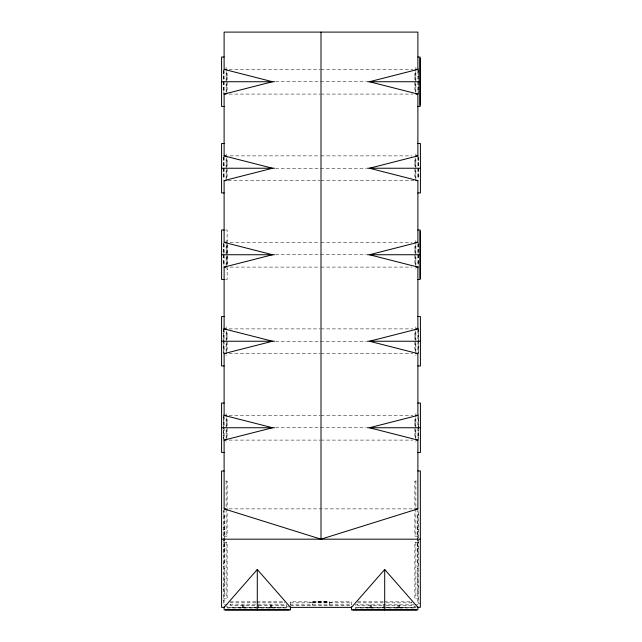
<?xml version="1.0" encoding="UTF-8"?>
<svg xmlns="http://www.w3.org/2000/svg" width="642" height="642" viewBox="0 0 642 642"><rect width="100%" height="100%" fill="white"/><g stroke="black" fill="none" stroke-linecap="round" stroke-linejoin="round"><path stroke-width="0.48" stroke-dasharray="3.21 2.41" d="M229.106 69.376L320.005 69.376M321 69.376L412.894 69.376M223.609 72.185L224.114 72.185M417.886 72.169L418.391 72.169M223.352 73.974L224.114 73.99M417.886 73.974L418.648 73.958M226.634 75.989L227.14 75.989L227.14 69.809M415.366 75.989L414.86 75.989L414.86 69.809M226.634 77L227.14 77L227.14 86.349L226.634 86.349M415.366 77L414.86 77L414.86 86.349L415.366 86.349M223.609 78.797L224.114 78.797M417.886 78.797L418.391 78.797M275.554 81.727L366.446 81.727M223.609 82.995L224.114 82.995M417.886 82.995L418.391 82.995M223.609 84.664L224.114 84.664M417.886 84.664L418.391 84.664M226.634 87.352L227.14 87.352L227.14 93.539M415.366 87.352L414.86 87.352L414.86 91.766M223.352 89.439L224.114 89.423M417.886 89.439L418.648 89.455M223.609 91.22L224.114 91.22M417.886 91.236L418.391 91.236M229.106 94.085L320.005 94.085M321 94.085L412.894 94.085M230.101 155.878L320.005 155.878M321 155.878L411.899 155.878M223.609 158.229L224.114 158.229M417.886 158.678L418.391 158.678M223.352 160.027L224.114 160.027M417.886 160.484L418.648 160.468M226.634 162.49L227.14 162.49L227.14 156.303M415.366 162.49L414.86 162.49L414.86 158.068M226.634 163.493L227.14 163.493L227.14 172.971L226.634 172.971M415.366 163.493L414.86 163.493L414.86 172.971L415.366 172.971M223.609 165.211L224.114 165.211M417.886 165.307L418.391 165.307M275.554 168.244L366.446 168.244M223.609 169.504L224.114 169.504M417.886 169.504L418.391 169.504M223.609 171.237L224.114 171.237M417.886 171.173L418.391 171.173M226.634 173.982L227.14 173.982L227.14 180.161M415.366 173.982L414.86 173.982L414.86 178.396M223.352 175.996L224.114 175.98M417.886 175.996L418.648 176.012M417.886 177.802L418.391 177.802M223.609 177.818L224.114 177.818M228.111 180.595L320.005 180.595M321 180.595L413.889 180.595M225.623 230.021L227.14 230.021L227.14 241.882M227.14 240.108L227.645 240.108M230.101 242.379L320.005 242.379M321 242.379L411.899 242.379M223.609 245.204L224.114 245.204M417.886 245.228L418.391 245.228M223.352 246.993L224.114 247.01M417.886 247.034L418.648 247.018M226.634 249L227.14 249M415.366 249L414.86 249L414.86 244.586M226.634 250.011L227.14 250.011M415.366 250.011L414.86 250.011L414.86 259.472L415.366 259.472M223.609 251.808L224.114 251.808M417.886 251.808L418.391 251.808M223.609 253.478L224.114 253.478M417.886 253.478L418.391 253.478M275.554 254.738L366.446 254.738M223.609 256.006L224.114 256.006M417.886 256.006L418.391 256.006M223.609 257.675L224.114 257.675M417.886 257.675L418.391 257.675M226.634 259.472L227.14 259.472M226.634 260.475L227.14 260.475M415.366 260.475L414.86 260.475L414.86 264.889M223.352 262.49L224.114 262.474M417.886 262.498L418.648 262.514M223.609 264.279L224.114 264.279M417.886 264.303L418.391 264.303M230.101 267.096L320.005 267.096M321 267.096L411.899 267.096M227.14 269.375L227.645 269.375M225.623 279.455L227.14 279.455L227.14 242.82M229.106 328.889L320.005 328.889M321 328.889L412.894 328.889M223.609 331.681L224.114 331.681M417.886 331.729L418.391 331.729M223.352 333.471L224.114 333.487M417.886 333.535L418.648 333.519M226.634 335.477L227.14 335.477L227.14 331.063M415.366 335.477L414.86 335.477L414.86 329.29M226.634 336.488L227.14 336.488L227.14 346.006L226.634 346.006M415.366 336.488L414.86 336.488L414.86 346.006L415.366 346.006M223.609 338.31L224.114 338.31M417.886 338.318L418.391 338.318M223.609 339.987L224.114 339.987M417.886 339.987L418.391 339.987M275.554 341.247L366.446 341.247M223.609 344.184L224.114 344.184M417.886 344.184L418.391 344.184M226.634 347.017L227.14 347.017L227.14 351.431M415.366 347.017L414.86 347.017L414.86 351.431M223.352 349.023L224.114 349.007M417.886 349.015L418.648 349.023M223.609 350.813L224.114 350.813M417.886 350.821L418.391 350.821M229.106 353.606L320.005 353.606M321 353.606L412.894 353.606M229.106 415.382L320.005 415.382M321 415.382L412.894 415.382M223.609 418.263L224.114 418.263M417.886 418.191L418.391 418.191M417.886 419.988L418.648 419.98M223.352 420.045L224.114 420.061M226.634 422.131L227.14 422.131L227.14 415.952M415.366 422.131L414.86 422.131L414.86 417.717M226.634 423.142L227.14 423.142L227.14 432.459L226.634 432.459M415.366 423.142L414.86 423.142L414.86 432.459L415.366 432.459M223.609 424.811L224.114 424.811M417.886 424.803L418.391 424.803M223.609 426.481L224.114 426.481M417.886 426.481L418.391 426.481M418.391 426.729L418.648 416.465M275.538 427.741L366.446 427.741M223.609 430.678L224.114 430.678M417.886 430.678L418.391 430.678M226.634 433.47L227.14 433.47L227.14 439.65M415.366 433.47L414.86 433.47L414.86 437.884M223.352 435.461L224.114 435.445M417.886 435.493L418.648 435.509M223.609 437.266L224.114 437.266M417.886 437.298L418.391 437.298M229.106 440.099L320.005 440.099M321 440.099L412.894 440.099M225.623 481.083L227.14 481.083L227.14 536.15L223.609 536.15M416.377 481.083L414.86 481.083L414.86 536.15L418.391 536.15M229.106 508.873L412.894 508.873M223.609 511.65L224.114 511.65M417.886 511.65L418.391 511.65M223.609 514.178L224.114 514.178M417.886 514.17L418.391 514.17M223.609 514.812L224.114 514.812M417.886 514.804L418.391 514.804M224.114 515.687L224.62 515.687L224.62 562.673L224.114 562.673M417.886 515.687L417.38 515.687L417.38 562.673L417.886 562.673M224.114 516.192L224.62 516.192M224.114 519.129L224.62 519.129M417.38 519.129L417.886 519.129M223.609 525.357L224.62 525.357M417.38 525.357L418.391 525.357M223.609 527.379L224.114 527.379M417.886 527.379L418.391 527.379M224.114 527.828L224.62 527.828M417.38 527.828L417.886 527.828M223.609 529.345L224.114 529.345M417.886 529.345L418.391 529.345M224.114 529.802L224.62 529.802M417.38 529.802L417.886 529.802M224.114 531.584L224.62 531.584M417.38 531.584L417.886 531.584M223.609 531.865L224.114 531.865M417.886 531.865L418.391 531.865M224.114 533.382L224.62 533.382M417.38 533.382L417.886 533.382M223.609 535.901L224.114 535.901M417.886 535.901L418.391 535.901M224.114 536.407L224.62 536.407M417.38 536.407L417.886 536.407M223.609 540.444L224.114 540.444M417.886 540.444L418.391 540.444M224.114 541.96L224.62 541.96M417.38 541.96L417.886 541.96M223.609 542.209L227.14 542.209L227.14 598.801L223.609 598.801M418.391 542.209L414.86 542.209L414.86 598.801L418.391 598.801M223.609 542.466L224.114 542.466M417.886 542.466L418.391 542.466M224.114 544.986L224.62 544.986M417.38 544.986L417.886 544.986M223.609 546.502L224.114 546.502M417.886 546.494L418.391 546.494M224.114 546.783L224.62 546.783M417.38 546.783L417.886 546.783M224.114 548.565L224.62 548.565M417.38 548.565L417.886 548.565M223.609 549.022L224.114 549.022M417.886 549.022L418.391 549.022M224.114 550.539L224.62 550.539M417.38 550.531L417.886 550.531M223.609 550.988L224.114 550.988M417.886 550.988L418.391 550.988M223.609 553.011L224.62 553.011M417.38 553.011L418.391 553.011M224.114 559.238L224.62 559.238M417.38 559.238L417.886 559.238M224.114 562.175L224.62 562.175M223.609 563.556L224.114 563.556M417.886 563.556L418.391 563.556M223.609 564.19L224.114 564.19M417.886 564.19L418.391 564.19M223.609 566.717L224.114 566.717M417.886 566.717L418.391 566.717M224.114 568.226L224.62 568.226L224.62 585.408L224.114 585.408M417.886 568.226L417.38 568.226L417.38 585.408L417.886 585.408M224.114 581.965L224.62 581.965M417.38 581.965L417.886 581.965M223.609 586.29L224.114 586.29M417.886 586.29L418.391 586.29M223.609 586.924L224.114 586.924M417.886 586.924L418.391 586.924M223.609 589.444L224.114 589.444M417.886 589.444L418.391 589.444M224.114 590.961L224.62 590.961L224.62 595.856L224.114 595.856M417.886 590.961L417.38 590.961L417.38 595.856L417.886 595.856M223.609 600.182L224.114 600.182M417.886 600.182L418.391 600.182M255.805 601.827L230.165 601.827L230.165 605.358L257.771 605.358M256.784 601.827L283.411 601.827M383.218 601.827L357.57 601.827L357.57 605.358L385.192 605.358M384.205 601.827L410.848 601.827M312.405 601.955L329.563 601.955M312.405 602.076L329.563 602.076M312.405 602.332L309.877 602.332L309.877 601.827L290.449 601.827L290.449 604.852M329.563 602.332L332.083 602.332L332.083 601.827L351.511 601.827L351.511 604.852M230.165 602.838L255.805 602.838M256.784 602.838L284.39 602.838M290.449 602.838L351.511 602.838M357.57 602.838L385.192 602.838M386.179 602.838L411.835 602.838M420.349 603.336L418.391 603.336L418.391 510.101M290.04 604.852L351.96 604.852M414.146 604.852L355.259 604.852L355.259 609.9M414.892 604.852L417.886 604.852L417.886 509.941M258.758 605.358L284.39 605.358L284.39 601.827M290.449 605.358L351.511 605.358M386.179 605.358L411.835 605.358L411.835 601.827M225.984 606.875L227.854 606.875L227.854 607.38L225.984 607.38M242.732 606.875L243.992 606.875M270.571 606.875L271.831 606.875M286.709 606.875L289.51 606.875M370.129 606.875L371.397 606.875M398.008 606.875L399.268 606.875M414.146 606.875L416.016 606.875M256.03 607.38L230.59 607.38L230.59 607.878M383.435 607.38L358.019 607.38L358.124 608.135M385.954 607.38L411.378 607.38L411.378 607.878M416.016 607.38L414.146 607.38L414.146 605.695M286.709 607.878L227.854 607.878L227.854 609.9M355.259 607.878L414.146 607.878M258.509 606.875L258.549 607.38L283.941 607.38L283.941 607.878M418.648 70.451L418.648 93.507M418.648 156.961L418.648 179.118M418.648 243.519L418.648 266.021M418.648 329.466L418.648 352.538M418.648 427.741L418.648 439.016M418.391 68.397L418.391 94.952M418.391 156.873L418.391 179.118M418.391 243.519L418.391 268.067M418.391 327.885L418.391 354.609M418.391 414.539L418.391 441.07M417.886 70.171L417.886 93.291M417.886 156.873L417.886 178.845M417.886 243.751L417.886 266.093M417.886 329.691L417.886 352.755M417.886 416.185L417.886 439.345M415.872 67.41L415.872 92.456M415.872 153.911L415.872 181.044M415.872 240.421L415.872 269.054M415.872 326.898L415.872 355.596M415.872 413.552L415.872 442.049M415.872 481.083L415.872 508.119M415.872 509.114L415.872 536.15M415.872 542.209L415.872 598.801M415.366 71.575L415.366 92.657M415.366 158.068L415.366 178.396M415.366 244.586L415.366 264.889M415.366 331.063L415.366 351.431M415.366 417.717L415.366 437.884M413.48 607.878L355.925 607.878M402.43 607.38L402.43 607.878M401.499 607.38L401.483 608.135M399.268 604.852L399.268 607.878M398.963 607.38L398.963 607.878M398.192 607.38L398.192 607.878M398.008 604.852L398.032 608.135M397.775 607.38L397.751 608.135M396.876 607.38L396.836 608.135M387.222 607.38L387.222 607.878M383.435 604.852L383.435 607.878M382.175 607.38L382.175 607.878M372.52 607.38L372.561 608.135M371.646 608.135L371.63 607.38M371.397 604.852L371.365 608.135M371.204 607.38L371.204 607.878M370.434 607.38L370.338 608.135M370.129 604.852L370.129 607.878M367.898 607.38L367.914 608.135M366.967 607.38L366.967 607.878M329.563 605.358L329.563 601.827L312.405 601.827L312.405 605.358M326.537 601.955L315.431 601.955M286.709 607.38L286.709 604.852L224.114 604.852L224.114 510.093M286.059 607.878L228.504 607.878M275.001 607.38L275.001 607.878M274.07 607.38L274.054 608.135M271.831 604.852L271.831 607.878M271.526 607.38L271.526 607.878M270.788 607.38L270.788 607.878M270.571 604.852L270.595 608.135M270.338 607.38L270.354 608.135M269.471 607.38L269.431 608.135M259.809 607.38L259.809 607.878M258.549 604.852L258.549 607.878M254.77 607.38L254.77 607.878M245.108 607.38L245.108 607.878M244.225 607.38L244.225 608.135M243.992 604.852L243.968 608.135M243.791 607.38L243.791 607.878M243.037 607.38L243.037 607.878M242.732 604.852L242.732 607.878M240.501 607.38L240.509 608.135M239.562 607.38L239.562 607.878M227.645 244.979L227.645 264.496M226.634 71.575L226.634 92.657M226.634 158.068L226.634 178.396M226.634 244.586L226.634 264.889M226.634 331.063L226.634 351.431M226.634 417.717L226.634 437.884M226.128 67.41L226.128 92.456M226.128 153.911L226.128 181.044M226.128 240.421L226.128 269.054M226.128 326.898L226.128 355.596M226.128 413.552L226.128 442.049M226.128 481.083L226.128 536.15M226.128 542.209L226.128 598.801M224.114 70.187L224.114 93.259M224.114 156.873L224.114 179.038M224.114 243.864L224.114 266.093M224.114 329.515L224.114 352.755M224.114 416.233L224.114 439.272M223.609 70.187L223.609 93.491M223.609 156.8L223.609 179.102M223.609 243.487L223.609 266.093M223.609 327.885L223.609 354.609M223.609 414.539L223.609 441.07M223.609 510.109L223.609 603.336M223.352 70.468L223.352 93.491M223.352 156.961L223.352 179.102M223.352 243.487L223.352 265.989M223.352 329.37L223.352 352.53M223.352 416.562L223.352 428.784M223.352 429.707L223.352 438.992"/><path stroke-width="0.96" d="M417.886 470.971L420.349 470.971L420.349 607.38L417.886 607.38L384.694 569.494L351.511 607.38L290.449 607.38L257.29 569.494L224.114 607.38L221.586 607.38L221.586 470.987L224.114 470.987M321 539.184L417.886 508.873L417.886 440.099L369.447 427.741L417.886 415.382L417.886 353.606L369.447 341.247L417.886 328.889L417.886 267.096L369.447 254.738L417.886 242.379L417.886 180.595L369.447 168.244L417.886 155.878L417.886 94.085L369.439 81.735L417.886 69.376L417.886 32.1L224.114 32.1L224.114 69.376L272.553 81.727L224.114 94.085L224.114 155.878L272.553 168.244L224.114 180.595L224.114 242.379L272.553 254.738L224.114 267.096L224.114 328.889L272.553 341.247L224.114 353.606L224.114 415.382L272.553 427.741L224.114 440.099L224.114 508.873L321 539.184L321 32.1M224.114 57.026L221.586 57.026L221.586 106.444L224.114 106.444M417.886 57.026L420.069 57.026L420.069 106.444L417.886 106.444M420.069 58.261L420.069 105.208M224.114 69.376L226.112 69.376M415.888 69.376L417.886 69.376M221.586 81.727L274.551 81.727M367.449 81.727L420.069 81.727M224.114 94.085L226.112 94.085M415.888 94.085L417.886 94.085M224.114 143.519L221.586 143.519L221.586 192.945L224.114 192.945M417.886 143.519L420.414 143.519L420.414 192.945L417.886 192.945M224.114 155.878L226.112 155.878M415.888 155.878L417.886 155.878M221.586 168.244L274.551 168.244M367.449 168.244L420.414 168.244M224.114 180.595L226.112 180.595M415.888 180.595L417.886 180.595M224.114 230.021L221.586 230.021L221.586 279.455L224.114 279.455M417.886 230.021L420.157 230.021L420.157 279.455L417.886 279.455M420.157 231.256L420.157 278.219M224.114 242.379L227.107 242.379M414.892 242.379L417.886 242.379M221.586 254.738L274.551 254.738M367.449 254.738L420.157 254.738M224.114 267.096L226.112 267.096M415.888 267.096L417.886 267.096M224.114 316.53L221.586 316.53L221.586 365.956L224.114 365.956M417.886 316.53L420.414 316.53L420.414 365.956L417.886 365.956M224.114 328.889L226.112 328.889M415.888 328.889L417.886 328.889M221.586 341.247L274.551 341.247M367.449 341.247L420.414 341.247M224.114 353.606L226.112 353.606M415.888 353.606L417.886 353.606M224.114 403.032L221.586 403.032L221.586 452.449L224.114 452.449M417.886 403.032L420.414 403.032L420.414 452.449L417.886 452.449M224.114 415.382L226.112 415.382M415.888 415.382L417.886 415.382M221.586 427.741L274.535 427.741M367.449 427.741L420.414 427.741M224.114 440.099L226.112 440.099M415.888 440.099L417.886 440.099M224.114 508.873L226.12 508.865M415.35 508.865L417.886 508.873M221.586 539.184L420.349 539.184M417.886 606.875L417.886 609.9L351.511 609.9L351.511 606.875M416.586 609.9L352.811 609.9M384.694 569.494L384.694 609.9M290.449 606.875L290.449 609.9L224.114 609.9L224.114 606.875M289.149 609.9L225.414 609.9M257.29 569.494L257.29 609.9"/></g></svg>
